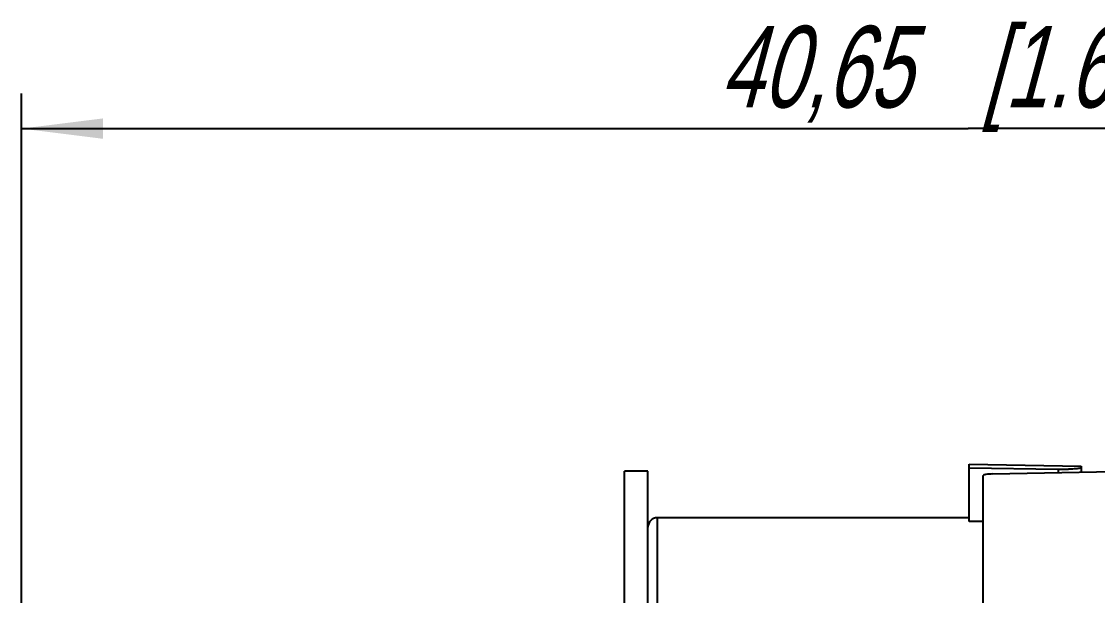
# Model space of a CAD drawing. Header units: millimetres. Extents: x 0 to 420, y 0 to 297.
# Drawn here: x 179.68 to 225.88, y 157.92 to 182.53 of the extents above; entities that cross this region are included whole.
import ezdxf

# ---------------------------------------------------------------- set-up
doc = ezdxf.new("R2010")
doc.units = ezdxf.units.MM
doc.header["$LTSCALE"] = 23.1
doc.layers.get('0').update_dxf_attribs({"linetype": 'CONTINUOUS'})
for name, color, linetype in [('AUSFORMSCHRAEGEN', 7, 'CONTINUOUS'), ('BEZUGSACHSEN', 7, 'CONTINUOUS'), ('RUNDUNGEN', 7, 'CONTINUOUS'), ('ZEICHNUNGSBEMASSUNGEN', 7, 'CONTINUOUS')]:
    doc.layers.add(name, color=color, linetype=linetype)
doc.styles.get("Standard").update_dxf_attribs({"font": 'txt', "width": 0.7})
doc.dimstyles.new('DIMSTYLE_7', dxfattribs={"dimtxt": 3.5, "dimasz": 3.5, "dimexe": 1.5, "dimexo": 0, "dimgap": 0.875, "dimtad": 1, "dimdec": 3, "dimlfac": 0.5, "dimdsep": 46, "dimtxsty": 'STANDARD', "dimblk": '_FILLED', "dimblk1": '_FILLED', "dimblk2": '_FILLED', "dimcen": 0.09, "dimclrt": 5, "dimazin": 2, "dimtp": 0.3, "dimtm": 0.3, "dimtfac": 1, "dimtdec": 3, "dimtofl": 0, "dimtmove": 0, "dimatfit": 3, "dimldrblk": '_FILLED', "dimfxl": 1, "dimtolj": 1, "dimarcsym": 0})

# ---------------------------------------------------------------- blocks, each defined once
blk = doc.blocks.new('_FILLED')
at = {"color": 0, "linetype": 'BYBLOCK'}
blk.add_solid([(0, 0), (-1, 0.125), (-1, -0.125)], dxfattribs=at)
blk = doc.blocks.new('*D8')
at = {"layer": 'ZEICHNUNGSBEMASSUNGEN', "color": 2, "linetype": 'CONTINUOUS'}
for p, q in [((179.676, 156.814), (179.676, 179.439)), ((260.976, 165.038), (260.976, 179.439)), ((179.676, 177.939), (220.326, 177.939)), ((260.976, 177.939), (220.326, 177.939))]:
    blk.add_line(p, q, dxfattribs=at)
at = {"layer": 'ZEICHNUNGSBEMASSUNGEN', "color": 2, "linetype": 'CONTINUOUS', "xscale": 3.5, "yscale": 3.5, "zscale": 3.5, "rotation": 180}
blk.add_blockref('_FILLED', (179.676, 177.939), dxfattribs=at)
at = {"layer": 'ZEICHNUNGSBEMASSUNGEN', "color": 2, "linetype": 'CONTINUOUS', "xscale": 3.5, "yscale": 3.5, "zscale": 3.5}
blk.add_blockref('_FILLED', (260.976, 177.939), dxfattribs=at)
at = {"layer": 'ZEICHNUNGSBEMASSUNGEN', "color": 5, "linetype": 'CONTINUOUS', "insert": (220.326, 182.345), "char_height": 3.5, "width": 47.25, "attachment_point": 2, "line_spacing_factor": 0.9}
blk.add_mtext('\\Q15.0;40,65{\\ftxt.shx;\\W1.000000;\\H3.500000; }[1.600]', dxfattribs=at)

msp = doc.modelspace()

# ---------------------------------------------------------------- linework, layer by layer
at = {"color": 3, "linetype": 'CONTINUOUS'}
msp.add_line((205.5763, 117.2509), (205.5763, 163.2509), dxfattribs=at)
at = {"color": 7, "linetype": 'CONTINUOUS'}
for p, q in [((206.5763, 163.2509), (205.5763, 163.2509)), ((206.5763, 117.2509), (206.5763, 163.2509))]:
    msp.add_line(p, q, dxfattribs=at)
at = {"layer": 'AUSFORMSCHRAEGEN', "color": 7, "linetype": 'CONTINUOUS'}
for p, q in [((220.3763, 161.094), (220.3763, 163.5509)), ((220.3763, 163.5509), (225.1763, 163.4671))]:
    msp.add_line(p, q, dxfattribs=at)
at = {"layer": 'BEZUGSACHSEN', "color": 7, "linetype": 'CONTINUOUS'}
msp.add_line((220.3763, 161.2509), (206.9763, 161.2509), dxfattribs=at)
at = {"layer": 'RUNDUNGEN', "color": 7, "linetype": 'CONTINUOUS'}
for p, q in [((220.3763, 163.394), (224.1937, 163.3346)), ((221.3693, 163.1253), (226.5832, 163.2293)), ((225.1763, 163.4671), (225.1763, 163.2012)), ((220.9763, 140.2509), (220.9763, 163.0607)), ((220.9763, 161.094), (220.3763, 161.094))]:
    msp.add_line(p, q, dxfattribs=at)
at = {"layer": 'RUNDUNGEN', "color": 9, "linetype": 'CONTINUOUS'}
for p, q in [((224.1937, 163.3346), (224.1937, 163.1816)), ((206.9763, 161.2509), (206.9763, 143.0075))]:
    msp.add_line(p, q, dxfattribs=at)
at = {"layer": 'RUNDUNGEN', "color": 7, "linetype": 'CONTINUOUS'}
msp.add_arc((206.9763, 160.8509), 0.4, 90, 180, dxfattribs=at)
for points, knots in [([(221.3693, 163.1253), (221.3187, 163.1243), (221.2252, 163.1201), (221.104, 163.1077), (221.0244, 163.0916), (220.9863, 163.0763), (220.9763, 163.0653), (220.9763, 163.0607)], [0, 0, 0, 0, 0.3743626, 0.6905177, 0.9044957, 0.9656785, 1, 1, 1, 1]), ([(224.1937, 163.3346), (224.258, 163.3336), (224.3839, 163.333), (224.5666, 163.3362), (224.7345, 163.3432), (224.8813, 163.3531), (225.0015, 163.3651), (225.0831, 163.3769), (225.1315, 163.3872), (225.1551, 163.3944), (225.1696, 163.4002), (225.1763, 163.4068), (225.1763, 163.4096)], [0, 0, 0, 0, 0.1943588, 0.3808864, 0.5523136, 0.7024355, 0.8257163, 0.917775, 0.951114, 0.9756669, 0.9915432, 1, 1, 1, 1])]:
    msp.add_open_spline(points, degree=3, knots=knots, dxfattribs=at)

# ---------------------------------------------------------------- dimensions: what is measured, and where the dimension line sits
at = {"layer": 'ZEICHNUNGSBEMASSUNGEN', "color": 2, "linetype": 'CONTINUOUS'}
dim = msp.add_linear_dim(base=(260.9763, 177.9393), p1=(179.6763, 156.8136), p2=(260.9763, 165.038), dimstyle='DIMSTYLE_7', dxfattribs=at)
dim.commit()
dim.dimension.update_dxf_attribs({"geometry": '*D8', "text_midpoint": (220.3263, 177.9393), "dimtype": 160})

doc.saveas('drawing.dxf')
